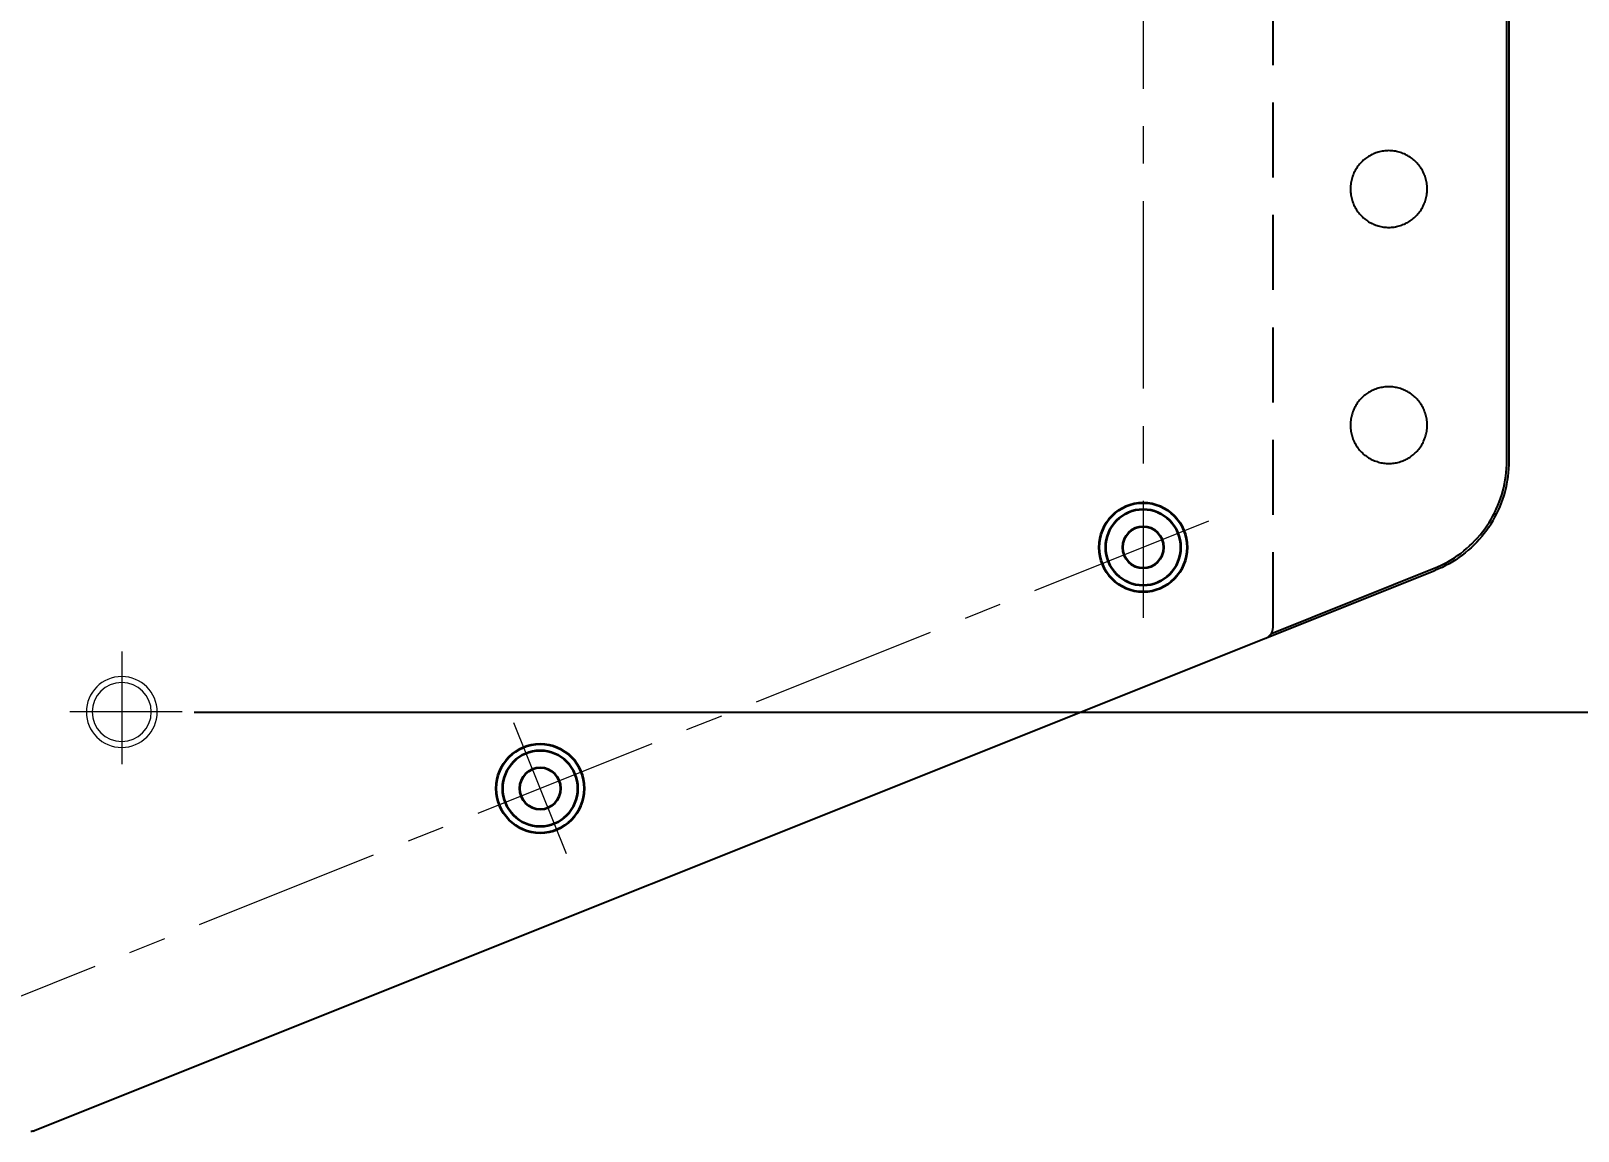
# Model space of a CAD drawing. Header units: millimetres. Extents: x -573 to 3430, y 0 to 3769.
# Drawn here: x 423.1 to 554.2, y 164.6 to 257.8 of the extents above; entities that cross this region are included whole.
import ezdxf

# ---------------------------------------------------------------- set-up
doc = ezdxf.new("R2010")
doc.units = ezdxf.units.MM
doc.linetypes.add('CENTER', pattern=[50.8, 31.75, -6.35, 6.35, -6.35])
doc.linetypes.add('HIDDEN', pattern=[9.525, 6.35, -3.175])
for name, color, linetype, lineweight in [('01 Basic thick', 7, 'Continuous', 35), ('02 Basic thin', 3, 'Continuous', 15), ('03 Hidden thick', 4, 'HIDDEN', 35), ('05 Center', 3, 'CENTER', 15), ('07 Dimension', 4, 'Continuous', 15)]:
    doc.layers.add(name, color=color, linetype=linetype, lineweight=lineweight)
doc.styles.get("Standard").update_dxf_attribs({"font": 'monotxt.shx', "height": 3.2, "bigfont": '@extfont2.shx'})
doc.dimstyles.new('ISO-25', dxfattribs={"dimtxt": 3.2, "dimasz": 2.5, "dimexe": 1.25, "dimexo": 1, "dimgap": 1, "dimtad": 1, "dimdsep": 46, "dimtxsty": 'Standard', "dimblk": 'OPEN', "dimcen": 2.5, "dimclrd": 256, "dimclre": 256, "dimclrt": 256, "dimadec": 0, "dimazin": 0, "dimtfac": 1, "dimtmove": 0, "dimatfit": 3, "dimldrblk": 'OPEN', "dimfxl": 1, "dimlwd": -1, "dimarcsym": 0})

# ---------------------------------------------------------------- blocks, each defined once
blk = doc.blocks.new('_Open')
at = {"color": 0, "linetype": 'ByBlock', "lineweight": -2}
for p, q in [((-1, 0.167), (0, 0)), ((-1, -0.167), (0, 0)), ((0, 0), (-1, 0))]:
    blk.add_line(p, q, dxfattribs=at)
blk = doc.blocks.new('*D2475')
at = {"layer": '07 Dimension', "lineweight": -2, "ltscale": 0.15, "transparency": 16777216}
for p, q in [((436.96, 295.09), (567.07, 295.09)), ((436.96, 200.09), (567.07, 200.09))]:
    blk.add_line(p, q, dxfattribs=at)
at = {"layer": '07 Dimension', "ltscale": 0.15, "transparency": 16777216}
blk.add_line((565.82, 292.59), (565.82, 202.59), dxfattribs=at)
at = {"layer": 'Defpoints', "color": 0, "ltscale": 0.15, "transparency": 16777216}
for p in [(435.96, 295.09), (435.96, 200.09), (565.82, 200.09)]:
    blk.add_point(p, dxfattribs=at)
at = {"layer": '07 Dimension', "ltscale": 0.15, "transparency": 16777216, "xscale": 2.5, "yscale": 2.5, "zscale": 2.5}
for p, rotation in [((565.82, 295.09), 90), ((565.82, 200.09), 270)]:
    blk.add_blockref('_Open', p, dxfattribs=dict(at, rotation=rotation))
at = {"layer": '07 Dimension', "ltscale": 0.15, "transparency": 16777216, "insert": (563.22, 247.59), "char_height": 3.2, "attachment_point": 5, "rotation": 90}
blk.add_mtext('95', dxfattribs=at)

msp = doc.modelspace()

# ---------------------------------------------------------------- linework, layer by layer
at = {"layer": '01 Basic thick', "lineweight": -3}
for p, q in [((548.139, 221.363), (548.139, 314.593)), ((548.339, 221.363), (548.339, 314.593)), ((537.915, 247.635), (537.803, 247.625)), ((538.027, 247.641), (537.915, 247.635)), ((538.139, 247.643), (538.027, 247.641)), ((538.251, 247.641), (538.139, 247.643)), ((538.363, 247.635), (538.251, 247.641)), ((538.475, 247.625), (538.363, 247.635)), ((535.53, 246.33), (535.464, 246.239)), ((535.598, 246.419), (535.53, 246.33)), ((535.669, 246.505), (535.598, 246.419)), ((535.744, 246.589), (535.669, 246.505)), ((535.821, 246.671), (535.744, 246.589)), ((535.901, 246.749), (535.821, 246.671)), ((535.984, 246.825), (535.901, 246.749)), ((536.069, 246.898), (535.984, 246.825)), ((536.157, 246.968), (536.069, 246.898)), ((536.247, 247.035), (536.157, 246.968)), ((536.339, 247.099), (536.247, 247.035)), ((536.434, 247.159), (536.339, 247.099)), ((536.53, 247.217), (536.434, 247.159)), ((536.629, 247.27), (536.53, 247.217)), ((536.729, 247.321), (536.629, 247.27)), ((536.831, 247.368), (536.729, 247.321)), ((536.934, 247.411), (536.831, 247.368)), ((537.039, 247.451), (536.934, 247.411)), ((537.145, 247.487), (537.039, 247.451)), ((537.253, 247.519), (537.145, 247.487)), ((537.361, 247.548), (537.253, 247.519)), ((537.471, 247.573), (537.361, 247.548)), ((537.581, 247.594), (537.471, 247.573)), ((537.692, 247.612), (537.581, 247.594)), ((537.803, 247.625), (537.692, 247.612)), ((538.586, 247.612), (538.475, 247.625)), ((538.697, 247.594), (538.586, 247.612)), ((538.807, 247.573), (538.697, 247.594)), ((538.917, 247.548), (538.807, 247.573)), ((539.025, 247.519), (538.917, 247.548)), ((539.133, 247.487), (539.025, 247.519)), ((539.239, 247.451), (539.133, 247.487)), ((539.344, 247.411), (539.239, 247.451)), ((539.447, 247.368), (539.344, 247.411)), ((539.549, 247.321), (539.447, 247.368)), ((539.649, 247.27), (539.549, 247.321)), ((539.748, 247.217), (539.649, 247.27)), ((539.844, 247.159), (539.748, 247.217)), ((539.939, 247.099), (539.844, 247.159)), ((540.031, 247.035), (539.939, 247.099)), ((540.121, 246.968), (540.031, 247.035)), ((540.209, 246.898), (540.121, 246.968)), ((540.294, 246.825), (540.209, 246.898)), ((540.377, 246.749), (540.294, 246.825)), ((540.457, 246.671), (540.377, 246.749)), ((540.534, 246.589), (540.457, 246.671)), ((540.608, 246.505), (540.534, 246.589)), ((540.68, 246.419), (540.608, 246.505)), ((540.748, 246.33), (540.68, 246.419)), ((540.814, 246.239), (540.748, 246.33)), ((534.97, 245.116), (534.947, 245.006)), ((534.997, 245.225), (534.97, 245.116)), ((535.028, 245.333), (534.997, 245.225)), ((535.062, 245.44), (535.028, 245.333)), ((535.1, 245.545), (535.062, 245.44)), ((535.142, 245.649), (535.1, 245.545)), ((535.187, 245.752), (535.142, 245.649)), ((535.236, 245.853), (535.187, 245.752)), ((535.288, 245.952), (535.236, 245.853)), ((535.343, 246.05), (535.288, 245.952)), ((535.402, 246.145), (535.343, 246.05)), ((535.464, 246.239), (535.402, 246.145)), ((540.876, 246.145), (540.814, 246.239)), ((540.935, 246.05), (540.876, 246.145)), ((540.99, 245.952), (540.935, 246.05)), ((541.042, 245.853), (540.99, 245.952)), ((541.091, 245.752), (541.042, 245.853)), ((541.136, 245.649), (541.091, 245.752)), ((541.178, 245.545), (541.136, 245.649)), ((541.216, 245.44), (541.178, 245.545)), ((541.25, 245.333), (541.216, 245.44)), ((541.281, 245.225), (541.25, 245.333)), ((541.307, 245.116), (541.281, 245.225)), ((541.331, 245.006), (541.307, 245.116)), ((534.893, 244.561), (534.889, 244.449)), ((534.889, 244.449), (534.889, 244.337)), ((534.889, 244.337), (534.893, 244.224)), ((534.901, 244.673), (534.893, 244.561)), ((534.893, 244.224), (534.901, 244.112)), ((534.913, 244.784), (534.901, 244.673)), ((534.901, 244.112), (534.913, 244.001)), ((534.928, 244.895), (534.913, 244.784)), ((534.913, 244.001), (534.928, 243.89)), ((534.947, 245.006), (534.928, 244.895)), ((534.928, 243.89), (534.947, 243.779)), ((534.947, 243.779), (534.97, 243.669)), ((541.307, 243.669), (541.331, 243.779)), ((541.35, 244.895), (541.331, 245.006)), ((541.331, 243.779), (541.35, 243.89)), ((541.365, 244.784), (541.35, 244.895)), ((541.35, 243.89), (541.365, 244.001)), ((541.377, 244.673), (541.365, 244.784)), ((541.365, 244.001), (541.377, 244.112)), ((541.385, 244.561), (541.377, 244.673)), ((541.377, 244.112), (541.385, 244.224)), ((541.388, 244.449), (541.385, 244.561)), ((541.385, 244.224), (541.388, 244.337)), ((541.388, 244.337), (541.388, 244.449)), ((534.97, 243.669), (534.997, 243.56)), ((534.997, 243.56), (535.028, 243.453)), ((535.028, 243.453), (535.062, 243.346)), ((535.062, 243.346), (535.1, 243.24)), ((535.1, 243.24), (535.142, 243.136)), ((535.142, 243.136), (535.187, 243.033)), ((535.187, 243.033), (535.236, 242.932)), ((535.236, 242.932), (535.288, 242.833)), ((535.288, 242.833), (535.343, 242.735)), ((535.343, 242.735), (535.402, 242.64)), ((535.402, 242.64), (535.464, 242.546)), ((535.464, 242.546), (535.53, 242.455)), ((535.53, 242.455), (535.598, 242.366)), ((540.68, 242.366), (540.748, 242.455)), ((540.748, 242.455), (540.814, 242.546)), ((540.814, 242.546), (540.876, 242.64)), ((540.876, 242.64), (540.935, 242.735)), ((540.935, 242.735), (540.99, 242.833)), ((540.99, 242.833), (541.042, 242.932)), ((541.042, 242.932), (541.091, 243.033)), ((541.091, 243.033), (541.136, 243.136)), ((541.136, 243.136), (541.178, 243.24)), ((541.178, 243.24), (541.216, 243.346)), ((541.216, 243.346), (541.25, 243.453)), ((541.25, 243.453), (541.281, 243.56)), ((541.281, 243.56), (541.307, 243.669)), ((535.598, 242.366), (535.669, 242.28)), ((535.669, 242.28), (535.744, 242.196)), ((535.744, 242.196), (535.821, 242.114)), ((535.821, 242.114), (535.901, 242.036)), ((535.901, 242.036), (535.984, 241.96)), ((535.984, 241.96), (536.069, 241.887)), ((536.069, 241.887), (536.157, 241.817)), ((536.157, 241.817), (536.247, 241.75)), ((536.247, 241.75), (536.339, 241.686)), ((536.339, 241.686), (536.434, 241.626)), ((536.434, 241.626), (536.53, 241.569)), ((536.53, 241.569), (536.629, 241.515)), ((536.629, 241.515), (536.729, 241.464)), ((536.729, 241.464), (536.831, 241.418)), ((536.831, 241.418), (536.934, 241.374)), ((536.934, 241.374), (537.039, 241.334)), ((537.039, 241.334), (537.145, 241.298)), ((537.145, 241.298), (537.253, 241.266)), ((537.253, 241.266), (537.361, 241.237)), ((537.361, 241.237), (537.471, 241.212)), ((537.471, 241.212), (537.581, 241.191)), ((537.581, 241.191), (537.692, 241.174)), ((537.692, 241.174), (537.803, 241.16)), ((537.803, 241.16), (537.915, 241.15)), ((537.915, 241.15), (538.027, 241.145)), ((538.027, 241.145), (538.139, 241.143)), ((538.139, 241.143), (538.251, 241.145)), ((538.251, 241.145), (538.363, 241.15)), ((538.363, 241.15), (538.475, 241.16)), ((538.475, 241.16), (538.586, 241.174)), ((538.586, 241.174), (538.697, 241.191)), ((538.697, 241.191), (538.807, 241.212)), ((538.807, 241.212), (538.917, 241.237)), ((538.917, 241.237), (539.025, 241.266)), ((539.025, 241.266), (539.133, 241.298)), ((539.133, 241.298), (539.239, 241.334)), ((539.239, 241.334), (539.344, 241.374)), ((539.344, 241.374), (539.447, 241.418)), ((539.447, 241.418), (539.549, 241.464)), ((539.549, 241.464), (539.649, 241.515)), ((539.649, 241.515), (539.748, 241.569)), ((539.748, 241.569), (539.844, 241.626)), ((539.844, 241.626), (539.939, 241.686)), ((539.939, 241.686), (540.031, 241.75)), ((540.031, 241.75), (540.121, 241.817)), ((540.121, 241.817), (540.209, 241.887)), ((540.209, 241.887), (540.294, 241.96)), ((540.294, 241.96), (540.377, 242.036)), ((540.377, 242.036), (540.457, 242.114)), ((540.457, 242.114), (540.534, 242.196)), ((540.534, 242.196), (540.608, 242.28)), ((540.608, 242.28), (540.68, 242.366)), ((535.821, 226.671), (535.744, 226.589)), ((535.901, 226.749), (535.821, 226.671)), ((535.984, 226.825), (535.901, 226.749)), ((536.069, 226.898), (535.984, 226.825)), ((536.157, 226.968), (536.069, 226.898)), ((536.247, 227.035), (536.157, 226.968)), ((536.339, 227.099), (536.247, 227.035)), ((536.434, 227.159), (536.339, 227.099)), ((536.53, 227.217), (536.434, 227.159)), ((536.629, 227.27), (536.53, 227.217)), ((536.729, 227.321), (536.629, 227.27)), ((536.831, 227.368), (536.729, 227.321)), ((536.934, 227.411), (536.831, 227.368)), ((537.039, 227.451), (536.934, 227.411)), ((537.145, 227.487), (537.039, 227.451)), ((537.253, 227.519), (537.145, 227.487)), ((537.361, 227.548), (537.253, 227.519)), ((537.471, 227.573), (537.361, 227.548)), ((537.581, 227.594), (537.471, 227.573)), ((537.692, 227.612), (537.581, 227.594)), ((537.803, 227.625), (537.692, 227.612)), ((537.915, 227.635), (537.803, 227.625)), ((538.027, 227.641), (537.915, 227.635)), ((538.139, 227.643), (538.027, 227.641)), ((538.251, 227.641), (538.139, 227.643)), ((538.363, 227.635), (538.251, 227.641)), ((538.475, 227.625), (538.363, 227.635)), ((538.586, 227.612), (538.475, 227.625)), ((538.697, 227.594), (538.586, 227.612)), ((538.807, 227.573), (538.697, 227.594)), ((538.917, 227.548), (538.807, 227.573)), ((539.025, 227.519), (538.917, 227.548)), ((539.133, 227.487), (539.025, 227.519)), ((539.239, 227.451), (539.133, 227.487)), ((539.344, 227.411), (539.239, 227.451)), ((539.447, 227.368), (539.344, 227.411)), ((539.549, 227.321), (539.447, 227.368)), ((539.649, 227.27), (539.549, 227.321)), ((539.748, 227.217), (539.649, 227.27)), ((539.844, 227.159), (539.748, 227.217)), ((539.939, 227.099), (539.844, 227.159)), ((540.031, 227.035), (539.939, 227.099)), ((540.121, 226.968), (540.031, 227.035)), ((540.209, 226.898), (540.121, 226.968)), ((540.294, 226.825), (540.209, 226.898)), ((540.377, 226.749), (540.294, 226.825)), ((540.457, 226.671), (540.377, 226.749)), ((540.534, 226.589), (540.457, 226.671)), ((535.062, 225.44), (535.028, 225.333)), ((535.1, 225.545), (535.062, 225.44)), ((535.142, 225.649), (535.1, 225.545)), ((535.187, 225.752), (535.142, 225.649)), ((535.236, 225.853), (535.187, 225.752)), ((535.288, 225.952), (535.236, 225.853)), ((535.343, 226.05), (535.288, 225.952)), ((535.402, 226.145), (535.343, 226.05)), ((535.464, 226.239), (535.402, 226.145)), ((535.53, 226.33), (535.464, 226.239)), ((535.598, 226.419), (535.53, 226.33)), ((535.669, 226.505), (535.598, 226.419)), ((535.744, 226.589), (535.669, 226.505)), ((540.608, 226.505), (540.534, 226.589)), ((540.68, 226.419), (540.608, 226.505)), ((540.748, 226.33), (540.68, 226.419)), ((540.814, 226.239), (540.748, 226.33)), ((540.876, 226.145), (540.814, 226.239)), ((540.935, 226.05), (540.876, 226.145)), ((540.99, 225.952), (540.935, 226.05)), ((541.042, 225.853), (540.99, 225.952)), ((541.091, 225.752), (541.042, 225.853)), ((541.136, 225.649), (541.091, 225.752)), ((541.178, 225.545), (541.136, 225.649)), ((541.216, 225.44), (541.178, 225.545)), ((541.25, 225.333), (541.216, 225.44)), ((534.893, 224.561), (534.889, 224.449)), ((534.889, 224.449), (534.889, 224.337)), ((534.889, 224.337), (534.893, 224.224)), ((534.901, 224.673), (534.893, 224.561)), ((534.893, 224.224), (534.901, 224.112)), ((534.913, 224.784), (534.901, 224.673)), ((534.901, 224.112), (534.913, 224.001)), ((534.928, 224.895), (534.913, 224.784)), ((534.947, 225.006), (534.928, 224.895)), ((534.97, 225.116), (534.947, 225.006)), ((534.997, 225.225), (534.97, 225.116)), ((535.028, 225.333), (534.997, 225.225)), ((541.281, 225.225), (541.25, 225.333)), ((541.307, 225.116), (541.281, 225.225)), ((541.331, 225.006), (541.307, 225.116)), ((541.35, 224.895), (541.331, 225.006)), ((541.365, 224.784), (541.35, 224.895)), ((541.377, 224.673), (541.365, 224.784)), ((541.365, 224.001), (541.377, 224.112)), ((541.385, 224.561), (541.377, 224.673)), ((541.377, 224.112), (541.385, 224.224)), ((541.388, 224.449), (541.385, 224.561)), ((541.385, 224.224), (541.388, 224.337)), ((541.388, 224.337), (541.388, 224.449)), ((534.913, 224.001), (534.928, 223.89)), ((534.928, 223.89), (534.947, 223.779)), ((534.947, 223.779), (534.97, 223.669)), ((534.97, 223.669), (534.997, 223.56)), ((534.997, 223.56), (535.028, 223.453)), ((535.028, 223.453), (535.062, 223.346)), ((535.062, 223.346), (535.1, 223.24)), ((535.1, 223.24), (535.142, 223.136)), ((535.142, 223.136), (535.187, 223.033)), ((535.187, 223.033), (535.236, 222.932)), ((535.236, 222.932), (535.288, 222.833)), ((535.288, 222.833), (535.343, 222.735)), ((540.935, 222.735), (540.99, 222.833)), ((540.99, 222.833), (541.042, 222.932)), ((541.042, 222.932), (541.091, 223.033)), ((541.091, 223.033), (541.136, 223.136)), ((541.136, 223.136), (541.178, 223.24)), ((541.178, 223.24), (541.216, 223.346)), ((541.216, 223.346), (541.25, 223.453)), ((541.25, 223.453), (541.281, 223.56)), ((541.281, 223.56), (541.307, 223.669)), ((541.307, 223.669), (541.331, 223.779)), ((541.331, 223.779), (541.35, 223.89)), ((541.35, 223.89), (541.365, 224.001)), ((535.343, 222.735), (535.402, 222.64)), ((535.402, 222.64), (535.464, 222.546)), ((535.464, 222.546), (535.53, 222.455)), ((535.53, 222.455), (535.598, 222.366)), ((535.598, 222.366), (535.669, 222.28)), ((535.669, 222.28), (535.744, 222.196)), ((535.744, 222.196), (535.821, 222.114)), ((535.821, 222.114), (535.901, 222.036)), ((535.901, 222.036), (535.984, 221.96)), ((535.984, 221.96), (536.069, 221.887)), ((536.069, 221.887), (536.157, 221.817)), ((536.157, 221.817), (536.247, 221.75)), ((536.247, 221.75), (536.339, 221.686)), ((536.339, 221.686), (536.434, 221.626)), ((536.434, 221.626), (536.53, 221.569)), ((536.53, 221.569), (536.629, 221.515)), ((536.629, 221.515), (536.729, 221.464)), ((536.729, 221.464), (536.831, 221.418)), ((539.447, 221.418), (539.549, 221.464)), ((539.549, 221.464), (539.649, 221.515)), ((539.649, 221.515), (539.748, 221.569)), ((539.748, 221.569), (539.844, 221.626)), ((539.844, 221.626), (539.939, 221.686)), ((539.939, 221.686), (540.031, 221.75)), ((540.031, 221.75), (540.121, 221.817)), ((540.121, 221.817), (540.209, 221.887)), ((540.209, 221.887), (540.294, 221.96)), ((540.294, 221.96), (540.377, 222.036)), ((540.377, 222.036), (540.457, 222.114)), ((540.457, 222.114), (540.534, 222.196)), ((540.534, 222.196), (540.608, 222.28)), ((540.608, 222.28), (540.68, 222.366)), ((540.68, 222.366), (540.748, 222.455)), ((540.748, 222.455), (540.814, 222.546)), ((540.814, 222.546), (540.876, 222.64)), ((540.876, 222.64), (540.935, 222.735)), ((536.831, 221.418), (536.934, 221.374)), ((536.934, 221.374), (537.039, 221.334)), ((537.039, 221.334), (537.145, 221.298)), ((537.145, 221.298), (537.253, 221.266)), ((537.253, 221.266), (537.361, 221.237)), ((537.361, 221.237), (537.471, 221.212)), ((537.471, 221.212), (537.581, 221.191)), ((537.581, 221.191), (537.692, 221.174)), ((537.692, 221.174), (537.803, 221.16)), ((537.803, 221.16), (537.915, 221.15)), ((537.915, 221.15), (538.027, 221.145)), ((538.027, 221.145), (538.139, 221.143)), ((538.139, 221.143), (538.251, 221.145)), ((538.251, 221.145), (538.363, 221.15)), ((538.363, 221.15), (538.475, 221.16)), ((538.475, 221.16), (538.586, 221.174)), ((538.586, 221.174), (538.697, 221.191)), ((538.697, 221.191), (538.807, 221.212)), ((538.807, 221.212), (538.917, 221.237)), ((538.917, 221.237), (539.025, 221.266)), ((539.025, 221.266), (539.133, 221.298)), ((539.133, 221.298), (539.239, 221.334)), ((539.239, 221.334), (539.344, 221.374)), ((539.344, 221.374), (539.447, 221.418)), ((548.053, 220.071), (548.091, 220.392)), ((548.091, 220.392), (548.118, 220.715)), ((548.118, 220.715), (548.134, 221.039)), ((548.134, 221.039), (548.139, 221.363)), ((548.252, 220.044), (548.29, 220.373)), ((548.29, 220.373), (548.317, 220.702)), ((548.317, 220.702), (548.334, 221.032)), ((548.334, 221.032), (548.339, 221.363)), ((547.798, 218.801), (547.878, 219.115)), ((547.878, 219.115), (547.947, 219.432)), ((547.947, 219.432), (548.005, 219.75)), ((547.991, 218.749), (548.072, 219.069)), ((548.005, 219.75), (548.053, 220.071)), ((548.072, 219.069), (548.143, 219.392)), ((548.143, 219.392), (548.203, 219.717)), ((548.203, 219.717), (548.252, 220.044)), ((547.248, 217.279), (547.378, 217.576)), ((547.378, 217.576), (547.498, 217.877)), ((547.429, 217.196), (547.562, 217.499)), ((547.498, 217.877), (547.608, 218.181)), ((547.562, 217.499), (547.685, 217.806)), ((547.608, 218.181), (547.708, 218.49)), ((547.685, 217.806), (547.797, 218.117)), ((547.708, 218.49), (547.798, 218.801)), ((547.797, 218.117), (547.899, 218.431)), ((547.899, 218.431), (547.991, 218.749)), ((546.631, 216.14), (546.799, 216.417)), ((546.799, 216.417), (546.958, 216.699)), ((546.8, 216.033), (546.972, 216.316)), ((546.958, 216.699), (547.108, 216.987)), ((546.972, 216.316), (547.134, 216.604)), ((547.108, 216.987), (547.248, 217.279)), ((547.134, 216.604), (547.287, 216.898)), ((547.287, 216.898), (547.429, 217.196)), ((545.659, 214.847), (545.87, 215.092)), ((546.024, 214.964), (545.808, 214.714)), ((545.87, 215.092), (546.073, 215.345)), ((546.231, 215.222), (546.024, 214.964)), ((546.073, 215.345), (546.268, 215.604)), ((546.43, 215.486), (546.231, 215.222)), ((546.268, 215.604), (546.454, 215.869)), ((546.62, 215.757), (546.43, 215.486)), ((546.454, 215.869), (546.631, 216.14)), ((546.62, 215.757), (546.8, 216.033)), ((544.231, 213.532), (544.487, 213.731)), ((544.612, 213.575), (544.351, 213.372)), ((544.487, 213.731), (544.735, 213.938)), ((544.866, 213.787), (544.612, 213.575)), ((544.735, 213.938), (544.977, 214.154)), ((545.113, 214.007), (544.866, 213.787)), ((544.977, 214.154), (545.212, 214.377)), ((545.352, 214.235), (545.113, 214.007)), ((545.212, 214.377), (545.439, 214.608)), ((545.584, 214.47), (545.352, 214.235)), ((545.439, 214.608), (545.659, 214.847)), ((545.808, 214.714), (545.584, 214.47)), ((528.195, 206.751), (541.979, 212.264)), ((541.979, 212.264), (542.277, 212.389)), ((542.277, 212.389), (542.572, 212.524)), ((542.658, 212.344), (542.358, 212.206)), ((542.572, 212.524), (542.862, 212.669)), ((542.954, 212.492), (542.658, 212.344)), ((542.862, 212.669), (543.147, 212.823)), ((543.245, 212.649), (542.954, 212.492)), ((543.147, 212.823), (543.426, 212.987)), ((543.53, 212.816), (543.245, 212.649)), ((543.426, 212.987), (543.7, 213.16)), ((543.81, 212.992), (543.53, 212.816)), ((543.7, 213.16), (543.969, 213.341)), ((544.084, 213.178), (543.81, 212.992)), ((543.969, 213.341), (544.231, 213.532)), ((544.351, 213.372), (544.084, 213.178)), ((527.71, 206.341), (542.053, 212.078)), ((542.358, 212.206), (542.053, 212.078)), ((528.302, 207.001), (528.311, 207.034)), ((528.311, 207.034), (528.318, 207.067)), ((528.318, 207.067), (528.325, 207.1)), ((528.325, 207.1), (528.33, 207.134)), ((528.33, 207.134), (528.334, 207.168)), ((528.334, 207.168), (528.337, 207.202)), ((528.337, 207.202), (528.338, 207.236)), ((528.338, 207.236), (528.339, 207.27)), ((423.518, 164.664), (527.71, 206.341)), ((527.71, 206.341), (527.742, 206.354)), ((527.742, 206.354), (527.773, 206.369)), ((527.773, 206.369), (527.803, 206.384)), ((527.803, 206.384), (527.833, 206.4)), ((527.833, 206.4), (527.862, 206.417)), ((527.862, 206.417), (527.891, 206.436)), ((527.891, 206.436), (527.919, 206.455)), ((527.919, 206.455), (527.946, 206.475)), ((527.946, 206.475), (527.973, 206.496)), ((527.973, 206.496), (527.999, 206.518)), ((527.999, 206.518), (528.024, 206.541)), ((528.024, 206.541), (528.048, 206.565)), ((528.048, 206.565), (528.072, 206.589)), ((528.072, 206.589), (528.095, 206.615)), ((528.095, 206.615), (528.116, 206.641)), ((528.116, 206.641), (528.137, 206.668)), ((528.137, 206.668), (528.157, 206.695)), ((528.157, 206.695), (528.176, 206.723)), ((528.176, 206.723), (528.195, 206.752)), ((528.195, 206.752), (528.212, 206.781)), ((528.212, 206.781), (528.228, 206.811)), ((528.228, 206.811), (528.243, 206.842)), ((528.243, 206.842), (528.257, 206.873)), ((528.257, 206.873), (528.27, 206.904)), ((528.27, 206.904), (528.282, 206.936)), ((528.282, 206.936), (528.293, 206.968)), ((528.293, 206.968), (528.302, 207.001)), ((423.146, 164.593), (423.181, 164.593)), ((423.181, 164.593), (423.216, 164.595)), ((423.216, 164.595), (423.25, 164.598)), ((423.25, 164.598), (423.284, 164.602)), ((423.284, 164.602), (423.318, 164.608)), ((423.318, 164.608), (423.352, 164.614)), ((423.339, 164.593), (423.335, 164.613)), ((423.339, 164.593), (423.516, 164.663)), ((423.352, 164.614), (423.386, 164.622)), ((423.386, 164.622), (423.42, 164.631)), ((423.42, 164.631), (423.453, 164.641)), ((423.453, 164.641), (423.485, 164.652)), ((423.485, 164.652), (423.518, 164.664))]:
    msp.add_line(p, q, dxfattribs=at)
at = {"layer": '01 Basic thick', "extrusion": (-3.26835e-17, -5.27603e-17, -1)}
for centre, radius in [((-517.339, 214.04), 3.75), ((-517.339, 214.04), 3.2), ((-517.339, 214.04), 1.75), ((-466.273, 193.613), 3.75), ((-466.273, 193.613), 3.2), ((-466.273, 193.613), 1.75)]:
    msp.add_circle(centre, radius, dxfattribs=at)
at = {"layer": '02 Basic thin', "extrusion": (-3.26835e-17, -5.27603e-17, -1)}
for radius in [3, 2.5]:
    msp.add_circle((-430.839, 200.093), radius, dxfattribs=at)
at = {"layer": '03 Hidden thick', "lineweight": -3}
msp.add_line((528.339, 207.27), (528.339, 323.593), dxfattribs=at)
at = {"layer": '05 Center', "ltscale": 0.5}
for p, q in [((517.339, 319.567), (517.339, 208.066)), ((522.886, 216.259), (421.399, 175.664)), ((468.492, 188.067), (464.054, 199.16))]:
    msp.add_line(p, q, dxfattribs=at)
at = {"layer": '05 Center', "ltscale": 0.3}
for p, q in [((430.839, 205.21), (430.839, 194.975)), ((435.956, 200.093), (425.722, 200.093))]:
    msp.add_line(p, q, dxfattribs=at)

# ---------------------------------------------------------------- dimensions: what is measured, and where the dimension line sits
at = {"layer": '07 Dimension', "ltscale": 0.15}
dim = msp.add_linear_dim(base=(565.817, 200.093), p1=(435.956, 295.093), p2=(435.956, 200.093), angle=90, dimstyle='ISO-25', dxfattribs=at)
dim.commit()
dim.dimension.update_dxf_attribs({"geometry": '*D2475', "text_midpoint": (563.217, 247.593)})

doc.saveas('drawing.dxf')
